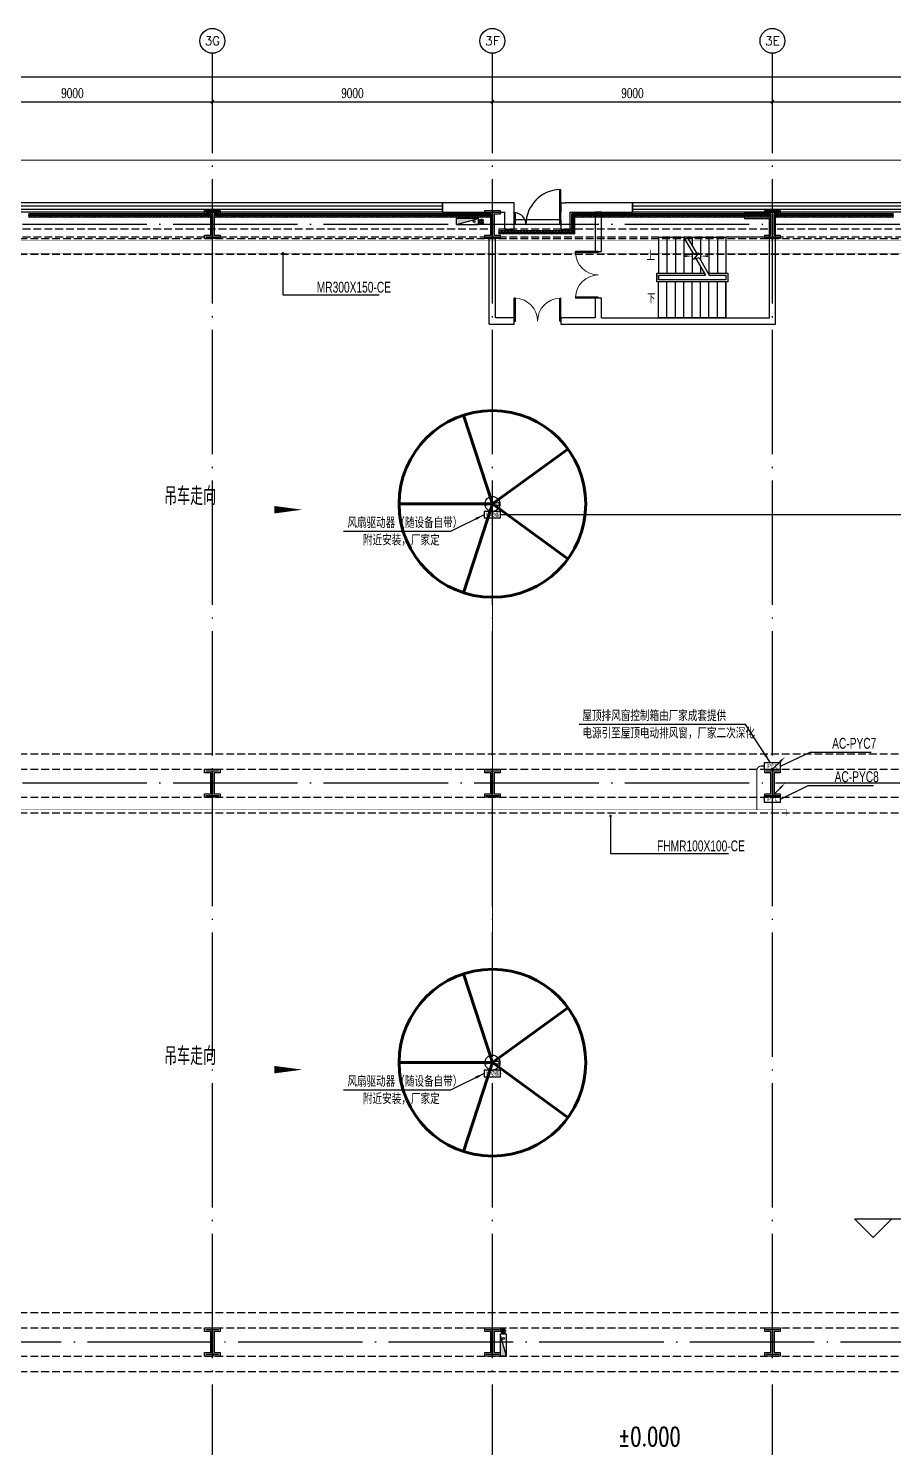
# Model space of a CAD drawing. Extents: x -1396510 to 1250330, y -1892470 to 1623980.
# Drawn here: x -188769 to -160960, y -1327367 to -1281770 of the extents above; entities that cross this region are included whole.
import ezdxf
from ezdxf.enums import TextEntityAlignment as Align

# ---------------------------------------------------------------- set-up
doc = ezdxf.new("R2010")
doc.units = 0
doc.header["$LTSCALE"] = 1000
doc.header["$MEASUREMENT"] = 0
doc.linetypes.add('DASH', pattern=[0.35, 0.25, -0.1])
doc.linetypes.add('DOTE', pattern=[2.42, 2, -0.2, 0.02, -0.2])
doc.layers.get('Defpoints').update_dxf_attribs({"color": 210})
for name, color, linetype in [('10平面$0$WINDOW', 4, 'Continuous'), ('A-AXIS-D', 1, 'Continuous'), ('A-AXIS-DOTE', 14, 'DOTE'), ('A-HATCH-2', 251, 'Continuous'), ('A-HRAIL', 173, 'Continuous'), ('A-LIN-V', 9, 'Continuous'), ('A-SFCE', 30, 'Continuous'), ('A-WINDOW', 140, 'Continuous'), ('AS-COLN', 6, 'Continuous'), ('AS-WALL', 40, 'Continuous'), ('CABLETRAY', 4, 'Continuous'), ('CABLETRAY_DIM', 3, 'Continuous'), ('CABLETRAY_FIRE', 1, 'DASH'), ('DIM-箱柜', 3, 'Continuous'), ('DIM_SYMB', 3, 'Continuous'), ('EQUIP-动力', 3, 'Continuous'), ('EQUIP-箱柜', 3, 'Continuous'), ('LWIRE', 4, 'Continuous'), ('SB_ZF消火栓', 10, 'Continuous'), ('SB_ZF消火栓M', 10, 'Continuous'), ('TEL_LEAD', 3, 'Continuous'), ('WIRE-照明', 1, 'Continuous'), ('建-标高', 3, 'Continuous'), ('建-窗', 4, 'Continuous'), ('建-箭头', 3, 'Continuous')]:
    doc.layers.add(name, color=color, linetype=linetype)
doc.layers.add('A-云线2', color=3, linetype='Continuous', plot=False)
doc.layers.add('LG-ZF消防', color=1, linetype='Continuous', lineweight=60)
doc.styles.add('_TCH_AXIS', font='COMPLEX', dxfattribs={"bigfont": 'GBCBIG'})
doc.styles.add('_TCH_DIM', font='SIMPLEX', dxfattribs={"bigfont": 'GBCBIG'})
doc.styles.add('_TCH_DIM_T3', font='SIMPLEX', dxfattribs={"width": 0.705882, "bigfont": 'GBCBIG'})
doc.styles.add('_TEL_ATTDEF', font='GBENOR', dxfattribs={"width": 0.8, "height": 3, "bigfont": 'GBCBIG'})
doc.styles.add('_TEL_DIM', font='SIMPLEX', dxfattribs={"width": 0.8, "height": 3.5, "bigfont": 'HZTXT'})
doc.styles.add('A-STANDARD', font='SIMPLEX', dxfattribs={"bigfont": 'GBCBIG'})
doc.styles.add('HZTXT5', font='aa.shx', dxfattribs={"width": 0.7, "bigfont": 'hztxt.shx'})
doc.styles.get("Standard").update_dxf_attribs({"font": 'gbenor.shx', "bigfont": 'gbcbig.shx'})
doc.dimstyles.new('_TCH_ARCH&&100', dxfattribs={"dimtxt": 297.5, "dimasz": 100, "dimexe": 100, "dimexo": 100, "dimgap": 126.25, "dimtad": 1, "dimdec": 0, "dimzin": 0, "dimdsep": 46, "dimtxsty": '_TCH_DIM_T3', "dimblk": 'ARCHTICK', "dimcen": 0.09, "dimclrt": 7, "dimazin": 2, "dimtfac": 1, "dimtdec": 0, "dimtix": 1, "dimtmove": 2, "dimatfit": 3, "dimfxl": 0, "dimtolj": 1, "dimtzin": 0, "dimarcsym": 0})

# ---------------------------------------------------------------- blocks, each defined once
blk = doc.blocks.new('4324324')
at = {"layer": 'A-HATCH-2', "color": 8, "linetype": 'DASH'}
for p, q in [((-294754, 620270), (-135554, 620270)), ((-294754, 619770), (-135554, 619770)), ((-294754, 603720), (-128854, 603720)), ((-294754, 603220), (-128854, 603220)), ((-294754, 602320), (-128854, 602320)), ((-294754, 601820), (-128854, 601820)), ((-294754, 585770), (-128854, 585770)), ((-294754, 585270), (-128854, 585270)), ((-307354, 584370), (-128854, 584370)), ((-307354, 583870), (-128854, 583870))]:
    blk.add_line(p, q, dxfattribs=at)
blk = doc.blocks.new('w4324324')
at = {"layer": 'A-HATCH-2', "color": 0, "lineweight": 60}
for q in [(-1694760, 686605), (-1697614, 684532), (-1691907, 684532), (-1696524, 681178), (-1692997, 681178)]:
    blk.add_line((-1694760, 683605), q, dxfattribs=at)
blk.add_circle((-1694760, 683605), 3000, dxfattribs=at)
blk = doc.blocks.new('342343')
at = {"layer": 'A-LIN-V', "color": 8}
for p in [(1066610, -26444), (1084560, -26444)]:
    blk.add_blockref('w4324324', p, dxfattribs=at)
blk = doc.blocks.new('w42343243')
at = {"layer": 'A-HATCH-2', "color": 8}
blk.add_lwpolyline([(-165104, 621070), (-164604, 621070), (-164604, 620958), (-164800, 620958), (-164800, 620282), (-164604, 620282), (-164604, 620170), (-165104, 620170), (-165104, 620282), (-164908, 620282), (-164908, 620958), (-165104, 620958)], close=True, dxfattribs=at)
at = {"layer": 'AS-COLN', "color": 3}
blk.add_lwpolyline([(-165054, 621020), (-164654, 621020), (-164654, 621008), (-164850, 621008), (-164850, 620232), (-164654, 620232), (-164654, 620220), (-165054, 620220), (-165054, 620232), (-164858, 620232), (-164858, 621008), (-165054, 621008)], close=True, dxfattribs=at)
blk = doc.blocks.new('42343')
at = {"layer": 'A-WINDOW'}
for p in [(-18000, 100), (-9000, 100), (0, 100), (-18000, -17850), (-9000, -17850), (0, -17850), (-18000, -35800), (-9000, -35800), (0, -35800)]:
    blk.add_blockref('w42343243', p, dxfattribs=at)
blk = doc.blocks.new('A$C5D961328')
at = {"layer": 'SB_ZF消火栓'}
blk.add_hatch(color=256, dxfattribs=at).paths.add_polyline_path([(0, 40), (700, 40), (700, 240)])
for p, q in [((700, 240), (0, 240)), ((0, 240), (0, 40)), ((700, 240), (0, 40)), ((0, 40), (700, 40)), ((700, 240), (700, 40))]:
    blk.add_line(p, q, dxfattribs=at)
at = {"layer": 'SB_ZF消火栓', "color": 1}
blk.add_circle((140, 140), 32.5, dxfattribs=at)
blk = doc.blocks.new('we42342343234')
at = {"layer": 'LG-ZF消防'}
for centre in [(-174204, 620820), (-173504, 585170)]:
    blk.add_circle(centre, 50, dxfattribs=at)
at = {"layer": 'SB_ZF消火栓M'}
for p, rotation in [((-174304, 620960), 180), ((-173644, 585070), 270)]:
    blk.add_blockref('A$C5D961328', p, dxfattribs=dict(at, rotation=rotation))
blk = doc.blocks.new('_ArchTick')
at = {"color": 0, "linetype": 'ByBlock', "const_width": 0.4}
blk.add_lwpolyline([(-0.5, -0.5), (0.5, 0.5)], dxfattribs=at)
blk = doc.blocks.new('*D5847')
at = {"layer": 'A-AXIS-D', "color": 0, "lineweight": -2, "transparency": 16777216}
for p, q in [((121000, 3190), (121000, 4048)), ((121000, 3948), (130000, 3948)), ((130000, 3190), (130000, 4048))]:
    blk.add_line(p, q, dxfattribs=at)
at = {"layer": 'Defpoints', "color": 0, "transparency": 16777216}
for p in [(130000, 3948), (121000, 3090), (130000, 3090)]:
    blk.add_point(p, dxfattribs=at)
at = {"layer": 'A-AXIS-D', "color": 0, "lineweight": -2, "transparency": 16777216, "xscale": 100, "yscale": 100, "zscale": 100, "rotation": 180}
blk.add_blockref('_ArchTick', (121000, 3948), dxfattribs=at)
at = {"layer": 'A-AXIS-D', "color": 0, "lineweight": -2, "transparency": 16777216, "xscale": 100, "yscale": 100, "zscale": 100}
blk.add_blockref('_ArchTick', (130000, 3948), dxfattribs=at)
at = {"layer": 'A-AXIS-D', "color": 7, "transparency": 16777216, "insert": (125500, 4223), "char_height": 297.5, "attachment_point": 5, "style": '_TCH_DIM_T3'}
blk.add_mtext('\\A1;9000', dxfattribs=at)
blk = doc.blocks.new('*D5848')
at = {"layer": 'A-AXIS-D', "color": 0, "lineweight": -2, "transparency": 16777216}
for p, q in [((130000, 3190), (130000, 4048)), ((130000, 3948), (139000, 3948)), ((139000, 3190), (139000, 4048))]:
    blk.add_line(p, q, dxfattribs=at)
at = {"layer": 'Defpoints', "color": 0, "transparency": 16777216}
for p in [(139000, 3948), (130000, 3090), (139000, 3090)]:
    blk.add_point(p, dxfattribs=at)
at = {"layer": 'A-AXIS-D', "color": 0, "lineweight": -2, "transparency": 16777216, "xscale": 100, "yscale": 100, "zscale": 100, "rotation": 180}
blk.add_blockref('_ArchTick', (130000, 3948), dxfattribs=at)
at = {"layer": 'A-AXIS-D', "color": 0, "lineweight": -2, "transparency": 16777216, "xscale": 100, "yscale": 100, "zscale": 100}
blk.add_blockref('_ArchTick', (139000, 3948), dxfattribs=at)
at = {"layer": 'A-AXIS-D', "color": 7, "transparency": 16777216, "insert": (134500, 4223), "char_height": 297.5, "attachment_point": 5, "style": '_TCH_DIM_T3'}
blk.add_mtext('\\A1;9000', dxfattribs=at)
blk = doc.blocks.new('*D5849')
at = {"layer": 'A-AXIS-D', "color": 0, "lineweight": -2, "transparency": 16777216}
for p, q in [((139000, 3190), (139000, 4048)), ((139000, 3948), (148000, 3948)), ((148000, 3190), (148000, 4048))]:
    blk.add_line(p, q, dxfattribs=at)
at = {"layer": 'Defpoints', "color": 0, "transparency": 16777216}
for p in [(148000, 3948), (139000, 3090), (148000, 3090)]:
    blk.add_point(p, dxfattribs=at)
at = {"layer": 'A-AXIS-D', "color": 0, "lineweight": -2, "transparency": 16777216, "xscale": 100, "yscale": 100, "zscale": 100, "rotation": 180}
blk.add_blockref('_ArchTick', (139000, 3948), dxfattribs=at)
at = {"layer": 'A-AXIS-D', "color": 0, "lineweight": -2, "transparency": 16777216, "xscale": 100, "yscale": 100, "zscale": 100}
blk.add_blockref('_ArchTick', (148000, 3948), dxfattribs=at)
at = {"layer": 'A-AXIS-D', "color": 7, "transparency": 16777216, "insert": (143500, 4223), "char_height": 297.5, "attachment_point": 5, "style": '_TCH_DIM_T3'}
blk.add_mtext('\\A1;9000', dxfattribs=at)
blk = doc.blocks.new('*D5850')
at = {"layer": 'A-AXIS-D', "color": 0, "lineweight": -2, "transparency": 16777216}
for p, q in [((148000, 3190), (148000, 4048)), ((148000, 3948), (157000, 3948)), ((157000, 3190), (157000, 4048))]:
    blk.add_line(p, q, dxfattribs=at)
at = {"layer": 'Defpoints', "color": 0, "transparency": 16777216}
for p in [(157000, 3948), (148000, 3090), (157000, 3090)]:
    blk.add_point(p, dxfattribs=at)
at = {"layer": 'A-AXIS-D', "color": 0, "lineweight": -2, "transparency": 16777216, "xscale": 100, "yscale": 100, "zscale": 100, "rotation": 180}
blk.add_blockref('_ArchTick', (148000, 3948), dxfattribs=at)
at = {"layer": 'A-AXIS-D', "color": 0, "lineweight": -2, "transparency": 16777216, "xscale": 100, "yscale": 100, "zscale": 100}
blk.add_blockref('_ArchTick', (157000, 3948), dxfattribs=at)
at = {"layer": 'A-AXIS-D', "color": 7, "transparency": 16777216, "insert": (152500, 4223), "char_height": 297.5, "attachment_point": 5, "style": '_TCH_DIM_T3'}
blk.add_mtext('\\A1;9000', dxfattribs=at)
blk = doc.blocks.new('*D5855')
at = {"layer": 'A-AXIS-D', "color": 0, "lineweight": -2, "transparency": 16777216}
for p, q in [((-900, 3290), (-900, 4848)), ((-900, 4748), (184800, 4748)), ((184800, 3290), (184800, 4848))]:
    blk.add_line(p, q, dxfattribs=at)
at = {"layer": 'Defpoints', "color": 0, "transparency": 16777216}
for p in [(184800, 4748), (-900, 3190), (184800, 3190)]:
    blk.add_point(p, dxfattribs=at)
at = {"layer": 'A-AXIS-D', "color": 0, "lineweight": -2, "transparency": 16777216, "xscale": 100, "yscale": 100, "zscale": 100, "rotation": 180}
blk.add_blockref('_ArchTick', (-900, 4748), dxfattribs=at)
at = {"layer": 'A-AXIS-D', "color": 0, "lineweight": -2, "transparency": 16777216, "xscale": 100, "yscale": 100, "zscale": 100}
blk.add_blockref('_ArchTick', (184800, 4748), dxfattribs=at)
at = {"layer": 'A-AXIS-D', "color": 7, "transparency": 16777216, "insert": (91950, 5023), "char_height": 297.5, "attachment_point": 5, "style": '_TCH_DIM_T3'}
blk.add_mtext('\\A1;185700', dxfattribs=at)
blk = doc.blocks.new('$DorLib2D$00000002')
for p, q in [((-0.5, 0), (-0.5, 0.4875)), ((-0.475, 0.4875), (-0.5, 0.4875)), ((-0.475, 0), (-0.475, 0.4875)), ((0.475, 0), (0.475, 0.4875)), ((0.475, 0.4875), (0.5, 0.4875)), ((0.5, 0), (0.5, 0.4875)), ((-0.5, 0), (-0.475, 0)), ((0.5, 0), (0.475, 0))]:
    blk.add_line(p, q)
at = {"lineweight": 13}
for centre, start, end in [((-0.4875, 0), 0, 88.53072), ((0.4875, 0), 91.46928, 180)]:
    blk.add_arc(centre, 0.4875, start, end, dxfattribs=at)
blk = doc.blocks.new('99平面图例外参$0$$LinePat$圆环')
for points in [[(0, 150), (300, 150)], [(0, 0), (300, 0)], [(0, -150), (300, -150)]]:
    blk.add_lwpolyline(points)
at = {"color": 0}
blk.add_circle((150, 0), 150, dxfattribs=at)
blk = doc.blocks.new('WINDOW2DLIB$DYNSTYLE$00000005')
at = {"color": 0}
for points in [[(-0.5, 0.5), (-0.5, -0.5)], [(-0.5, 0.5), (0.5, 0.5)], [(0.5, -0.5), (0.5, 0.5)], [(0.5, 0.1667), (-0.5, 0.1667)], [(0.5, -0.1667), (-0.5, -0.1667)], [(-0.5, -0.5), (0.5, -0.5)]]:
    blk.add_lwpolyline(points, dxfattribs=at)
blk = doc.blocks.new('DOOR2DLIB$SYSLIB$00000123')
at = {"color": 0}
for p, q in [((0.475, -0.001), (0.475, 0.752)), ((0.475, 0.752), (0.5, 0.752)), ((0.5, -0.001), (0.5, 0.752)), ((-0.5, 0), (-0.5, 0.252)), ((-0.475, 0.252), (-0.5, 0.252)), ((-0.475, 0), (-0.475, 0.252)), ((-0.475, 0), (-0.5, 0)), ((0.475, -0.001), (0.5, -0.001))]:
    blk.add_line(p, q, dxfattribs=at)
for centre, radius, start, end in [((0.505, -0.002), 0.755, 92.2493, 179.7238), ((-0.501, 0.003), 0.251, 359.7899, 84.0974)]:
    blk.add_arc(centre, radius, start, end, dxfattribs=at)
blk = doc.blocks.new('$equip$00002854')
for p, q in [((-0.62, 0.13), (-0.1, 0.02)), ((-0.62, -0.13), (-0.62, 0.13)), ((0.62, 0.13), (0.1, 0.02)), ((0.62, -0.13), (0.62, 0.13)), ((-0.1, -0.02), (-0.62, -0.13)), ((0.1, -0.02), (0.62, -0.13))]:
    blk.add_line(p, q)
at = {"const_width": 0.0571}
blk.add_lwpolyline([(-0.69, 0, 1), (0.69, 0, 1), (-0.69, 0, 1.215985)], format="xyb", dxfattribs=at)
for radius in [0.688, 0.104]:
    blk.add_circle((0, 0), radius)
for p in [(-0.69, 0), (0, 0.69), (0.69, 0), (0, -0.69)]:
    blk.add_point(p)
at = {"color": 7, "style": '_TEL_DIM', "flags": 1}
for tag in ['A', 'REMARK']:
    blk.add_attdef(tag, text='', height=0.00002, dxfattribs=at).set_placement((0, 0), align=Align.MIDDLE_CENTER)
blk = doc.blocks.new('$equip$00002926')
for p, q in [((0.75, 0.6), (-0.75, 0.6)), ((-0.75, 0.6), (-0.75, 0)), ((-0.75, 0), (0.75, 0)), ((0.75, 0), (0.75, 0.6))]:
    blk.add_line(p, q)
at = {"const_width": 0.0571}
blk.add_lwpolyline([(-0.75, 0.6), (-0.75, 0), (0.75, 0), (0.75, 0.6), (-0.75, 0.6), (-0.75, 0)], dxfattribs=at)
for p in [(-0.75, 0.3), (0, 0.6), (0, 0), (0.75, 0.3)]:
    blk.add_point(p)
at = {"color": 7, "style": '_TEL_DIM'}
blk.add_attdef('$TEXT$', text='', height=0.4, dxfattribs=at).set_placement((0, 0.3), align=Align.MIDDLE_CENTER)
at = {"color": 7, "style": '_TEL_DIM', "flags": 1}
for tag in ['A', 'REMARK']:
    blk.add_attdef(tag, text='', height=0.00002, dxfattribs=at).set_placement((0, 0), align=Align.MIDDLE_CENTER)
blk = doc.blocks.new('$equip$00002708')
for p, q in [((-0.75, 0.6), (-0.75, 0)), ((0.75, 0.6), (-0.75, 0.6)), ((-0.75, 0), (0.75, 0)), ((0.75, 0), (0.75, 0.6))]:
    blk.add_line(p, q)
at = {"const_width": 0.0571}
blk.add_lwpolyline([(-0.75, 0.6), (-0.75, 0), (0.75, 0), (0.75, 0.6), (-0.75, 0.6), (-0.75, 0)], dxfattribs=at)
for p in [(-0.75, 0.3), (0, 0.6), (0, 0), (0.75, 0.3)]:
    blk.add_point(p)
at = {"color": 7, "style": '_TEL_DIM', "flags": 1}
for tag in ['REMARK', 'A']:
    blk.add_attdef(tag, text='', height=0.4, dxfattribs=at).set_placement((0, 0), align=Align.MIDDLE_CENTER)
at = {"color": 7, "style": '_TEL_DIM'}
blk.add_attdef('$TEXT$', text='', height=0.4, dxfattribs=at).set_placement((0, 0.3), align=Align.MIDDLE_CENTER)
blk = doc.blocks.new('$TelecSys$00000079')
for p, q in [((0.7, 0.7), (0, 0)), ((0.1, 0.1), (0.1, 0.1)), ((-0.1, -0.1), (-0.1, -0.1))]:
    blk.add_line(p, q)
at = {"const_width": 0.142}
blk.add_lwpolyline([(-0.07, 0, 1), (0.07, 0, 1)], format="xyb", close=True, dxfattribs=at)
blk.add_solid([(0.63, 0.77), (0.77, 0.63), (1.15, 1.15)])
at = {"width": 0.8, "flags": 9}
blk.add_attdef('A', (0, 0), '', height=0.00002, dxfattribs=at)
blk = doc.blocks.new('世赫3#厂房一层0821')
at = {"layer": '10平面$0$WINDOW'}
blk.add_line((141200, 149.9), (139700, 149.9), dxfattribs=at)
at = {"layer": 'A-AXIS-D'}
for centre in [(130000, 5904), (139000, 5904), (148000, 5904)]:
    blk.add_circle(centre, 400, dxfattribs=at)
at = {"layer": 'A-AXIS-DOTE', "color": 8, "ltscale": 2}
for p, q in [((130000, -79980), (130000, 5514)), ((139000, -79980), (139000, 5514)), ((148000, -79980), (148000, 5514)), ((190814.2, 0), (-5155.8, 0)), ((190814.2, -17950), (-5155.8, -17950)), ((192904.2, -35900), (-5155.8, -35900))]:
    blk.add_line(p, q, dxfattribs=at)
at = {"layer": 'A-SFCE', "linetype": 'DASH'}
for p, q in [((138850, -150), (121150, -150)), ((138850, -400), (121150, -400)), ((165850, -150), (148150, -150)), ((165850, -400), (148150, -400))]:
    blk.add_line(p, q, dxfattribs=at)
at = {"layer": 'A-SFCE', "color": 2, "linetype": 'DASH'}
for p, q in [((147850, -150), (139150, -150)), ((147850, -400), (139150, -400))]:
    blk.add_line(p, q, dxfattribs=at)
at = {"layer": 'AS-WALL'}
for p, q in [((139700, 699.9), (137400, 699.9)), ((137400, 699.9), (137400, 399.9)), ((139700, 149.9), (139700, 699.9)), ((141200, 699.9), (141350, 699.9)), ((141200, 699.9), (141200, 399.9)), ((143500, 699.9), (141350, 699.9)), ((143500, 399.9), (143500, 699.9)), ((137400, 399.9), (139400, 399.9)), ((139400, -150.1), (139400, 399.9)), ((139700, -150.1), (139700, 149.9)), ((141200, 399.9), (141200, 399.9)), ((141200, 149.9), (141200, 399.9)), ((141200, 149.9), (141200, -150.1)), ((141500, -150.1), (141500, 399.9)), ((141500, 399.9), (143500, 399.9)), ((139400, -150.1), (139700, -150.1)), ((141200, -150.1), (141500, -150.1))]:
    blk.add_line(p, q, dxfattribs=at)
at = {"layer": 'Defpoints', "color": 8}
for p, q in [((142300, 399.9), (142300, -868.8)), ((142500, 399.9), (142300, 399.9)), ((142500, -868.8), (142500, 399.9)), ((147100, 399.9), (147900, 399.9)), ((147100, 399.9), (147100, 199.9)), ((147100, 199.9), (147900, 199.9)), ((147900, 399.9), (147900, 399.9)), ((147900, 399.9), (148100, 399.9)), ((147900, -3000.1), (147900, 199.9)), ((148100, 299.9), (148100, 399.9)), ((148100, -3200.1), (148100, 299.9)), ((138900, -3200.1), (138900, -400)), ((138900, -400), (139100, -400)), ((139100, -3000.1), (139100, -400)), ((144340, -400.1), (145143.6, -400.1)), ((144340, -400.1), (144340, -1565.1)), ((144610, -400.1), (144610, -1565.1)), ((144880, -400.1), (144880, -1565.1)), ((145143.6, -400.1), (145460.1, -948.1)), ((145150, -411.1), (145150, -1565.1)), ((145259.1, -400.1), (146500, -400.1)), ((145259.1, -400.1), (145560.1, -921.4)), ((145420, -400.1), (145420, -678.7)), ((145690, -400.1), (145690, -1146.4)), ((145960, -400.1), (145960, -1565.1)), ((146230, -400.1), (146230, -1565.1)), ((146500, -400.1), (146500, -1565.1)), ((147900, -400.1), (146500, -400.1)), ((146500, -400.1), (146500, -1565.1)), ((147900, -3000.1), (147900, -400.1)), ((142300, -868.8), (142500, -868.8)), ((145420, -878.7), (145420, -1565.1)), ((145632.4, -902), (145459.5, -1108)), ((145460.1, -948.1), (145632.4, -902)), ((145459.5, -1108), (145639.9, -1059.7)), ((145539.9, -1086.5), (145850.9, -1625.1)), ((145639.9, -1059.7), (145966.4, -1625.1)), ((145690, -1346.4), (145690, -1565.1)), ((144280, -1835.1), (144280, -1565.1)), ((144280, -1565.1), (145816.3, -1565.1)), ((144340, -1625.1), (145850.9, -1625.1)), ((144340, -1775.1), (144340, -1625.1)), ((144340, -1625.1), (145850.9, -1625.1)), ((144340, -1625.1), (144340, -1775.1)), ((146500, -1775.1), (144340, -1775.1)), ((146500, -1775.1), (144340, -1775.1)), ((145931.7, -1565.1), (146560, -1565.1)), ((145966.4, -1625.1), (146500, -1625.1)), ((145966.4, -1625.1), (146500, -1625.1)), ((146500, -1625.1), (146500, -1775.1)), ((146500, -1625.1), (146500, -1775.1)), ((146560, -1565.1), (146560, -1835.1)), ((146560, -1835.1), (144280, -1835.1)), ((144340, -3000.1), (144340, -1835.1)), ((144610, -3000.1), (144610, -1835.1)), ((144880, -3000.1), (144880, -1835.1)), ((145150, -3000.1), (145150, -1835.1)), ((145420, -3000.1), (145420, -1835.1)), ((145690, -3000.1), (145690, -1835.1)), ((145960, -3000.1), (145960, -1835.1)), ((146230, -3000.1), (146230, -1835.1)), ((146500, -3000.1), (146500, -1835.1)), ((146500, -1835.1), (146500, -3000.1)), ((142500, -2368.8), (142300, -2368.8)), ((142300, -2368.8), (142300, -3000.1)), ((142500, -3000.1), (142500, -2368.8)), ((139700, -3000.1), (139100, -3000.1)), ((139700, -3200.1), (139700, -3000.1)), ((142300, -3000.1), (141200, -3000.1)), ((141200, -3000.1), (141200, -3200.1)), ((142500, -3000.1), (147900, -3000.1)), ((146500, -3000.1), (144340, -3000.1)), ((146500, -3000.1), (147900, -3000.1)), ((138900, -3200.1), (139700, -3200.1)), ((141200, -3200.1), (142400, -3200.1)), ((142400, -3200.1), (148100, -3200.1))]:
    blk.add_line(p, q, dxfattribs=at)
at = {"layer": 'DIM_SYMB', "color": 8}
for points in [[(144205, -1012.6, 0, 0, 0), (145420, -1012.6, 0, 64, 0), (145180, -1012.6, 0, 0, 0)], [(144205, -2387.6, 0, 0, 0), (147200, -2387.6, 0, 0, 0), (147200, -1012.6, 0, 0, 0), (145690, -1012.6, 0, 64, 0), (145930, -1012.6, 0, 0, 0)]]:
    blk.add_lwpolyline(points, format="xyseb", dxfattribs=at)
at = {"layer": '建-标高', "color": 8}
for p, q in [((151232.7, -32543), (150632.7, -31943)), ((150632.7, -31943), (154152.7, -31943)), ((151232.7, -32543), (151832.7, -31943))]:
    blk.add_line(p, q, dxfattribs=at)
at = {"layer": '建-箭头', "color": 8}
for points in [[(125987.8, -9160, 0, 0, 0), (132887.8, -9160, 0, 240, 0), (131987.8, -9160, 0, 0, 0)], [(125987.8, -27150, 0, 0, 0), (132887.8, -27150, 0, 240, 0), (131987.8, -27150, 0, 0, 0)]]:
    blk.add_lwpolyline(points, format="xyseb", dxfattribs=at)
at = {"layer": '10平面$0$WINDOW', "xscale": -1500, "yscale": -1500, "zscale": 300, "rotation": 179.9999999999555}
blk.add_blockref('DOOR2DLIB$SYSLIB$00000123', (140450, -0.1), dxfattribs=at)
at = {"layer": 'A-HRAIL', "yscale": 0.3333333333111111, "zscale": 0.3333333333111111}
for p, xscale, rotation in [((124186.4, 293.9), -0.336818181795725, 359.9999999997967), ((124287.5, 293.9), -0.336818181795725, 359.9999999997967), ((124388.5, 293.9), -0.336818181795725, 359.9999999997967), ((124489.5, 293.9), -0.336818181795725, 359.9999999997967), ((124590.6, 293.9), -0.336818181795725, 359.9999999997967), ((124691.6, 293.9), -0.336818181795725, 359.9999999997967), ((124792.7, 293.9), -0.336818181795725, 359.9999999997967), ((124893.7, 293.9), -0.336818181795725, 359.9999999997967), ((124994.8, 293.9), -0.336818181795725, 359.9999999997967), ((125095.8, 293.9), -0.336818181795725, 359.9999999997967), ((125196.9, 293.9), -0.336818181795725, 359.9999999997967), ((125297.9, 293.9), -0.336818181795725, 359.9999999997967), ((125399, 293.9), -0.336818181795725, 359.9999999997967), ((125500, 293.9), -0.336818181795725, 359.9999999997967), ((125601, 293.9), -0.336818181795725, 359.9999999997967), ((125702.1, 293.9), -0.336818181795725, 359.9999999997967), ((125803.1, 293.9), -0.336818181795725, 359.9999999997967), ((125904.2, 293.9), -0.336818181795725, 359.9999999997967), ((126005.2, 293.9), -0.336818181795725, 359.9999999997967), ((126106.3, 293.9), -0.336818181795725, 359.9999999997967), ((126207.3, 293.9), -0.336818181795725, 359.9999999997967), ((126308.4, 293.9), -0.336818181795725, 359.9999999997967), ((126409.4, 293.9), -0.336818181795725, 359.9999999997967), ((126510.5, 293.9), -0.336818181795725, 359.9999999997967), ((126611.5, 293.9), -0.336818181795725, 359.9999999997967), ((126712.5, 293.9), -0.336818181795725, 359.9999999997967), ((126813.6, 293.9), -0.336818181795725, 359.9999999997967), ((126914.6, 293.9), -0.336818181795725, 359.9999999997967), ((127015.7, 293.9), -0.336818181795725, 359.9999999997967), ((127116.7, 293.9), -0.336818181795725, 359.9999999997967), ((127217.8, 293.9), -0.336818181795725, 359.9999999997967), ((127318.8, 293.9), -0.336818181795725, 359.9999999997967), ((127419.9, 293.9), -0.336818181795725, 359.9999999997967), ((127520.9, 293.9), -0.336818181795725, 359.9999999997967), ((127622, 293.9), -0.336818181795725, 359.9999999997967), ((127723, 293.9), -0.336818181795725, 359.9999999997967), ((127824, 293.9), -0.336818181795725, 359.9999999997967), ((127925.1, 293.9), -0.336818181795725, 359.9999999997967), ((128026.1, 293.9), -0.336818181795725, 359.9999999997967), ((128127.2, 293.9), -0.336818181795725, 359.9999999997967), ((128228.2, 293.9), -0.336818181795725, 359.9999999997967), ((128329.3, 293.9), -0.336818181795725, 359.9999999997967), ((128430.3, 293.9), -0.336818181795725, 359.9999999997967), ((128531.4, 293.9), -0.336818181795725, 359.9999999997967), ((128632.4, 293.9), -0.336818181795725, 359.9999999997967), ((128733.5, 293.9), -0.336818181795725, 359.9999999997967), ((128834.5, 293.9), -0.336818181795725, 359.9999999997967), ((128935.5, 293.9), -0.336818181795725, 359.9999999997967), ((129036.6, 293.9), -0.336818181795725, 359.9999999997967), ((129137.6, 293.9), -0.336818181795725, 359.9999999997967), ((129238.7, 293.9), -0.336818181795725, 359.9999999997967), ((129339.7, 293.9), -0.336818181795725, 359.9999999997967), ((129440.8, 293.9), -0.336818181795725, 359.9999999997967), ((129541.8, 293.9), -0.336818181795725, 359.9999999997967), ((129642.9, 293.9), -0.336818181795725, 359.9999999997967), ((129743.9, 293.9), -0.336818181795725, 359.9999999997967), ((129845, 293.9), -0.336818181795725, 359.9999999997967), ((129946, 293.9), -0.336818181795725, 359.9999999997967), ((130155, 293.9), -0.3368181817957273, 359.9999999997967), ((130256.1, 293.9), -0.3368181817957273, 359.9999999997967), ((130357.1, 293.9), -0.3368181817957273, 359.9999999997967), ((130458.2, 293.9), -0.3368181817957273, 359.9999999997967), ((130559.2, 293.9), -0.3368181817957273, 359.9999999997967), ((130660.3, 293.9), -0.3368181817957273, 359.9999999997967), ((130761.3, 293.9), -0.3368181817957273, 359.9999999997967), ((130862.4, 293.9), -0.3368181817957273, 359.9999999997967), ((130963.4, 293.9), -0.3368181817957273, 359.9999999997967), ((131064.5, 293.9), -0.3368181817957273, 359.9999999997967), ((131165.5, 293.9), -0.3368181817957273, 359.9999999997967), ((131266.5, 293.9), -0.3368181817957273, 359.9999999997967), ((131367.6, 293.9), -0.3368181817957273, 359.9999999997967), ((131468.6, 293.9), -0.3368181817957273, 359.9999999997967), ((131569.7, 293.9), -0.3368181817957273, 359.9999999997967), ((131670.7, 293.9), -0.3368181817957273, 359.9999999997967), ((131771.8, 293.9), -0.3368181817957273, 359.9999999997967), ((131872.8, 293.9), -0.3368181817957273, 359.9999999997967), ((131973.9, 293.9), -0.3368181817957273, 359.9999999997967), ((132074.9, 293.9), -0.3368181817957273, 359.9999999997967), ((132176, 293.9), -0.3368181817957273, 359.9999999997967), ((132277, 293.9), -0.3368181817957273, 359.9999999997967), ((132378, 293.9), -0.3368181817957273, 359.9999999997967), ((132479.1, 293.9), -0.3368181817957273, 359.9999999997967), ((132580.1, 293.9), -0.3368181817957273, 359.9999999997967), ((132681.2, 293.9), -0.3368181817957273, 359.9999999997967), ((132782.2, 293.9), -0.3368181817957273, 359.9999999997967), ((132883.3, 293.9), -0.3368181817957273, 359.9999999997967), ((132984.3, 293.9), -0.3368181817957273, 359.9999999997967), ((133085.4, 293.9), -0.3368181817957273, 359.9999999997967), ((133186.4, 293.9), -0.3368181817957273, 359.9999999997967), ((133287.5, 293.9), -0.3368181817957273, 359.9999999997967), ((133388.5, 293.9), -0.3368181817957273, 359.9999999997967), ((133489.5, 293.9), -0.3368181817957273, 359.9999999997967), ((133590.6, 293.9), -0.3368181817957273, 359.9999999997967), ((133691.6, 293.9), -0.3368181817957273, 359.9999999997967), ((133792.7, 293.9), -0.3368181817957273, 359.9999999997967), ((133893.7, 293.9), -0.3368181817957273, 359.9999999997967), ((133994.8, 293.9), -0.3368181817957273, 359.9999999997967), ((134095.8, 293.9), -0.3368181817957273, 359.9999999997967), ((134196.9, 293.9), -0.3368181817957273, 359.9999999997967), ((134297.9, 293.9), -0.3368181817957273, 359.9999999997967), ((134399, 293.9), -0.3368181817957273, 359.9999999997967), ((134500, 293.9), -0.3368181817957273, 359.9999999997967), ((134601, 293.9), -0.3368181817957273, 359.9999999997967), ((134702.1, 293.9), -0.3368181817957273, 359.9999999997967), ((134803.1, 293.9), -0.3368181817957273, 359.9999999997967), ((134904.2, 293.9), -0.3368181817957273, 359.9999999997967), ((135005.2, 293.9), -0.3368181817957273, 359.9999999997967), ((135106.3, 293.9), -0.3368181817957273, 359.9999999997967), ((135207.3, 293.9), -0.3368181817957273, 359.9999999997967), ((135308.4, 293.9), -0.3368181817957273, 359.9999999997967), ((135409.4, 293.9), -0.3368181817957273, 359.9999999997967), ((135510.5, 293.9), -0.3368181817957273, 359.9999999997967), ((135611.5, 293.9), -0.3368181817957273, 359.9999999997967), ((135712.5, 293.9), -0.3368181817957273, 359.9999999997967), ((135813.6, 293.9), -0.3368181817957273, 359.9999999997967), ((135914.6, 293.9), -0.3368181817957273, 359.9999999997967), ((136015.7, 293.9), -0.3368181817957273, 359.9999999997967), ((136116.7, 293.9), -0.3368181817957273, 359.9999999997967), ((136217.8, 293.9), -0.3368181817957273, 359.9999999997967), ((136318.8, 293.9), -0.3368181817957273, 359.9999999997967), ((136419.9, 293.9), -0.3368181817957273, 359.9999999997967), ((136520.9, 293.9), -0.3368181817957273, 359.9999999997967), ((136622, 293.9), -0.3368181817957273, 359.9999999997967), ((136723, 293.9), -0.3368181817957273, 359.9999999997967), ((136824, 293.9), -0.3368181817957273, 359.9999999997967), ((136925.1, 293.9), -0.3368181817957273, 359.9999999997967), ((137026.1, 293.9), -0.3368181817957273, 359.9999999997967), ((137127.2, 293.9), -0.3368181817957273, 359.9999999997967), ((137228.2, 293.9), -0.3368181817957273, 359.9999999997967), ((137329.3, 293.9), -0.3368181817957273, 359.9999999997967), ((137430.3, 293.9), -0.3368181817957273, 359.9999999997967), ((137531.4, 293.9), -0.3368181817957273, 359.9999999997967), ((137632.4, 293.9), -0.3368181817957273, 359.9999999997967), ((137733.5, 293.9), -0.3368181817957273, 359.9999999997967), ((137834.5, 293.9), -0.3368181817957273, 359.9999999997967), ((137935.5, 293.9), -0.3368181817957273, 359.9999999997967), ((138036.6, 293.9), -0.3368181817957273, 359.9999999997967), ((138137.6, 293.9), -0.3368181817957273, 359.9999999997967), ((138238.7, 293.9), -0.3368181817957273, 359.9999999997967), ((138339.7, 293.9), -0.3368181817957273, 359.9999999997967), ((138440.8, 293.9), -0.3368181817957273, 359.9999999997967), ((138541.8, 293.9), -0.3368181817957273, 359.9999999997967), ((138642.9, 293.9), -0.3368181817957273, 359.9999999997967), ((138743.9, 293.9), -0.3368181817957273, 359.9999999997967), ((138845, 293.9), -0.3368181817957273, 359.9999999997967), ((138946, 293.9), -0.3368181817957273, 359.9999999997967), ((141600, 241.6), -0.3611111226889233, 270), ((141651.5, 293.9), -0.3384127415271159, 359.9999999997966), ((141600, 133.3), -0.3611111226889233, 270), ((141600, 24.9), -0.3611111226889233, 270), ((141600, -83.4), -0.3611111226889233, 270), ((141753, 293.9), -0.3384127415271159, 359.9999999997966), ((141854.6, 293.9), -0.3384127415271159, 359.9999999997966), ((141956.1, 293.9), -0.3384127415271159, 359.9999999997966), ((142057.6, 293.9), -0.3384127415271159, 359.9999999997966), ((142159.1, 293.9), -0.3384127415271159, 359.9999999997966), ((142260.7, 293.9), -0.3384127415271159, 359.9999999997966), ((142362.2, 293.9), -0.3384127415271159, 359.9999999997966), ((142463.7, 293.9), -0.3384127415271159, 359.9999999997966), ((142565.2, 293.9), -0.3384127415271159, 359.9999999997966), ((142666.8, 293.9), -0.3384127415271159, 359.9999999997966), ((142768.3, 293.9), -0.3384127415271159, 359.9999999997966), ((142869.8, 293.9), -0.3384127415271159, 359.9999999997966), ((142971.3, 293.9), -0.3384127415271159, 359.9999999997966), ((143072.9, 293.9), -0.3384127415271159, 359.9999999997966), ((143174.4, 293.9), -0.3384127415271159, 359.9999999997966), ((143275.9, 293.9), -0.3384127415271159, 359.9999999997966), ((143377.4, 293.9), -0.3384127415271159, 359.9999999997966), ((143479, 293.9), -0.3384127415271159, 359.9999999997966), ((143580.5, 293.9), -0.3384127415271159, 359.9999999997966), ((143682, 293.9), -0.3384127415271159, 359.9999999997966), ((143783.5, 293.9), -0.3384127415271159, 359.9999999997966), ((143885, 293.9), -0.3384127415271159, 359.9999999997966), ((143986.6, 293.9), -0.3384127415271159, 359.9999999997966), ((144088.1, 293.9), -0.3384127415271159, 359.9999999997966), ((144189.6, 293.9), -0.3384127415271159, 359.9999999997966), ((144291.1, 293.9), -0.3384127415271159, 359.9999999997966), ((144392.7, 293.9), -0.3384127415271159, 359.9999999997966), ((144494.2, 293.9), -0.3384127415271159, 359.9999999997966), ((144595.7, 293.9), -0.3384127415271159, 359.9999999997966), ((144697.2, 293.9), -0.3384127415271159, 359.9999999997966), ((144798.8, 293.9), -0.3384127415271159, 359.9999999997966), ((144900.3, 293.9), -0.3384127415271159, 359.9999999997966), ((145001.8, 293.9), -0.3384127415271159, 359.9999999997966), ((145103.3, 293.9), -0.3384127415271159, 359.9999999997966), ((145204.9, 293.9), -0.3384127415271159, 359.9999999997966), ((145306.4, 293.9), -0.3384127415271159, 359.9999999997966), ((145407.9, 293.9), -0.3384127415271159, 359.9999999997966), ((145509.4, 293.9), -0.3384127415271159, 359.9999999997966), ((145611, 293.9), -0.3384127415271159, 359.9999999997966), ((145712.5, 293.9), -0.3384127415271159, 359.9999999997966), ((145814, 293.9), -0.3384127415271159, 359.9999999997966), ((145915.5, 293.9), -0.3384127415271159, 359.9999999997966), ((146017, 293.9), -0.3384127415271159, 359.9999999997966), ((146118.6, 293.9), -0.3384127415271159, 359.9999999997966), ((146220.1, 293.9), -0.3384127415271159, 359.9999999997966), ((146321.6, 293.9), -0.3384127415271159, 359.9999999997966), ((146423.1, 293.9), -0.3384127415271159, 359.9999999997966), ((146524.7, 293.9), -0.3384127415271159, 359.9999999997966), ((146626.2, 293.9), -0.3384127415271159, 359.9999999997966), ((146727.7, 293.9), -0.3384127415271159, 359.9999999997966), ((146829.2, 293.9), -0.3384127415271159, 359.9999999997966), ((146930.8, 293.9), -0.3384127415271159, 359.9999999997966), ((147032.3, 293.9), -0.3384127415271159, 359.9999999997966), ((147133.8, 293.9), -0.3384127415271159, 359.9999999997966), ((147235.3, 293.9), -0.3384127415271159, 359.9999999997966), ((147336.9, 293.9), -0.3384127415271159, 359.9999999997966), ((147438.4, 293.9), -0.3384127415271159, 359.9999999997966), ((147539.9, 293.9), -0.3384127415271159, 359.9999999997966), ((147641.4, 293.9), -0.3384127415271159, 359.9999999997966), ((147743, 293.9), -0.3384127415271159, 359.9999999997966), ((147844.5, 293.9), -0.3384127415271159, 359.9999999997966), ((147946, 293.9), -0.3384127415271159, 359.9999999997966), ((148155, 293.9), -0.3368181817957239, 359.9999999997967), ((148256.1, 293.9), -0.3368181817957239, 359.9999999997967), ((148357.1, 293.9), -0.3368181817957239, 359.9999999997967), ((148458.2, 293.9), -0.3368181817957239, 359.9999999997967), ((148559.2, 293.9), -0.3368181817957239, 359.9999999997967), ((148660.3, 293.9), -0.3368181817957239, 359.9999999997967), ((148761.3, 293.9), -0.3368181817957239, 359.9999999997967), ((148862.4, 293.9), -0.3368181817957239, 359.9999999997967), ((148963.4, 293.9), -0.3368181817957239, 359.9999999997967), ((149064.5, 293.9), -0.3368181817957239, 359.9999999997967), ((149165.5, 293.9), -0.3368181817957239, 359.9999999997967), ((149266.5, 293.9), -0.3368181817957239, 359.9999999997967), ((149367.6, 293.9), -0.3368181817957239, 359.9999999997967), ((149468.6, 293.9), -0.3368181817957239, 359.9999999997967), ((149569.7, 293.9), -0.3368181817957239, 359.9999999997967), ((149670.7, 293.9), -0.3368181817957239, 359.9999999997967), ((149771.8, 293.9), -0.3368181817957239, 359.9999999997967), ((149872.8, 293.9), -0.3368181817957239, 359.9999999997967), ((149973.9, 293.9), -0.3368181817957239, 359.9999999997967), ((150074.9, 293.9), -0.3368181817957239, 359.9999999997967), ((150176, 293.9), -0.3368181817957239, 359.9999999997967), ((150277, 293.9), -0.3368181817957239, 359.9999999997967), ((150378, 293.9), -0.3368181817957239, 359.9999999997967), ((150479.1, 293.9), -0.3368181817957239, 359.9999999997967), ((150580.1, 293.9), -0.3368181817957239, 359.9999999997967), ((150681.2, 293.9), -0.3368181817957239, 359.9999999997967), ((150782.2, 293.9), -0.3368181817957239, 359.9999999997967), ((150883.3, 293.9), -0.3368181817957239, 359.9999999997967), ((150984.3, 293.9), -0.3368181817957239, 359.9999999997967), ((151085.4, 293.9), -0.3368181817957239, 359.9999999997967), ((151186.4, 293.9), -0.3368181817957239, 359.9999999997967), ((151287.5, 293.9), -0.3368181817957239, 359.9999999997967), ((151388.5, 293.9), -0.3368181817957239, 359.9999999997967), ((151489.5, 293.9), -0.3368181817957239, 359.9999999997967), ((151590.6, 293.9), -0.3368181817957239, 359.9999999997967), ((151691.6, 293.9), -0.3368181817957239, 359.9999999997967), ((151792.7, 293.9), -0.3368181817957239, 359.9999999997967), ((151893.7, 293.9), -0.3368181817957239, 359.9999999997967), ((141600, -191.7), -0.3611111226889233, 270), ((141600, -300.1), -0.3611111226889233, 270)]:
    blk.add_blockref('99平面图例外参$0$$LinePat$圆环', p, dxfattribs=dict(at, xscale=xscale, rotation=rotation))
at = {"layer": 'A-HRAIL', "xscale": -0.3402776645396762, "yscale": 0.3333333333111111, "zscale": 0.3333333333111111}
for p in [(139302.1, -250.1), (139404.2, -250.1), (139506.3, -250.1), (139608.3, -250.1), (139710.4, -250.1), (139812.5, -250.1), (139914.6, -250.1), (140016.7, -250.1), (140118.8, -250.1), (140220.8, -250.1), (140322.9, -250.1), (140425, -250.1), (140527.1, -250.1), (140629.2, -250.1), (140731.3, -250.1), (140833.3, -250.1), (140935.4, -250.1), (141037.5, -250.1), (141139.6, -250.1), (141241.7, -250.1), (141343.8, -250.1), (141445.8, -250.1), (141547.9, -250.1), (141650, -250.1)]:
    blk.add_blockref('99平面图例外参$0$$LinePat$圆环', p, dxfattribs=at)
at = {"layer": 'A-LIN-V', "color": 8, "rotation": 90}
blk.add_blockref('342343', (796160.7, 601225), dxfattribs=at)
at = {"layer": 'A-WINDOW'}
for name in ['42343', '4324324']:
    blk.add_blockref(name, (312854.2, -620720), dxfattribs=at)
at = {"layer": 'Defpoints', "color": 8, "xscale": -1500, "yscale": 1500, "zscale": 200}
for p, rotation in [((142400, -1618.8), 89.99999994593307), ((140450, -3100.1), 359.9999999346722)]:
    blk.add_blockref('$DorLib2D$00000002', p, dxfattribs=dict(at, rotation=rotation))
at = {"layer": 'SB_ZF消火栓'}
blk.add_blockref('we42342343234', (312854.2, -620720), dxfattribs=at)
at = {"layer": '建-窗', "yscale": -300, "zscale": 300}
for p, xscale, rotation in [((126950, 549.9), -20900, 359.9999999994913), ((150100, 549.9), -13200, 359.9999999996728)]:
    blk.add_blockref('WINDOW2DLIB$DYNSTYLE$00000005', p, dxfattribs=dict(at, xscale=xscale, rotation=rotation))
at = {"layer": 'A-AXIS-D', "color": 7, "style": '_TCH_AXIS'}
for s, height, p, p2 in [('3G', 276.42, (129756.5, 5765.8), (130243.5, 5765.8)), ('3F', 288.12, (138759.9, 5759.9), (139240.1, 5759.9)), ('3E', 288.12, (147759.9, 5759.9), (148240.1, 5759.9))]:
    blk.add_text(s, height=height, dxfattribs=at).set_placement(p, p2, align=Align.FIT)
at = {"layer": 'DIM_SYMB', "color": 7, "style": '_TCH_DIM'}
for s, p in [('上', (143954.2, -1152.6)), ('下', (143969.1, -2527.6))]:
    blk.add_text(s, height=270.1, dxfattribs=at).set_placement(p)
at = {"layer": '建-标高', "color": 7, "style": 'A-STANDARD', "width": 0.705882}
blk.add_text('%%P0.000', height=595, dxfattribs=at).set_placement((143033.6, -39240))
at = {"layer": '建-箭头', "color": 7, "style": 'A-STANDARD'}
for p in [(128450.1, -9013.1), (128450.1, -27003.1)]:
    blk.add_text('吊车走向', height=578.72, dxfattribs=at).set_placement(p)
at = {"layer": 'A-AXIS-D'}
for base, p1, p2, picture, middle in [((184800, 4747.8), (-900, 3189.8), (184800, 3189.8), '*D5855', (91950, 5022.8)), ((130000, 3947.8), (121000, 3089.8), (130000, 3089.8), '*D5847', (125500, 4222.8)), ((139000, 3947.8), (130000, 3089.8), (139000, 3089.8), '*D5848', (134500, 4222.8)), ((148000, 3947.8), (139000, 3089.8), (148000, 3089.8), '*D5849', (143500, 4222.8)), ((157000, 3947.8), (148000, 3089.8), (157000, 3089.8), '*D5850', (152500, 4222.8))]:
    dim = blk.add_linear_dim(base=base, p1=p1, p2=p2, angle=0, dimstyle='_TCH_ARCH&&100', dxfattribs=at)
    dim.commit()
    dim.dimension.update_dxf_attribs({"geometry": picture, "text_midpoint": middle, "dimtype": 161})

msp = doc.modelspace()

# ---------------------------------------------------------------- linework, layer by layer
at = {"layer": 'CABLETRAY', "const_width": 7.5}
for points in [[(-293730, -1288594), (-135970, -1288594)], [(-135970, -1288994), (-293730, -1288994)]]:
    msp.add_lwpolyline(points, dxfattribs=at)
at = {"layer": 'CABLETRAY_DIM'}
for p, q in [((-180590, -1288994), (-180590, -1290330)), ((-180590, -1290330), (-177490, -1290330)), ((-170060, -1307074), (-170060, -1308280)), ((-170060, -1308280), (-166270, -1308280))]:
    msp.add_line(p, q, dxfattribs=at)
at = {"layer": 'CABLETRAY_DIM', "const_width": 40}
for points in [[(-180590, -1288974, 1), (-180590, -1289014, 1)], [(-170060, -1307054, 1), (-170060, -1307094, 1)]]:
    msp.add_lwpolyline(points, format="xyb", close=True, dxfattribs=at)
at = {"layer": 'CABLETRAY_FIRE', "const_width": 7.5}
for points in [[(-293420, -1306874), (-164390, -1306874)], [(-164390, -1307074), (-293420, -1307074)], [(-164390, -1306874), (-164390, -1307074)]]:
    msp.add_lwpolyline(points, dxfattribs=at)
at = {"layer": 'DIM-箱柜'}
for p, q in [((-174116.7, -1297394.6), (-175200, -1297929)), ((-175200, -1297929), (-178640, -1297929)), ((-165718.5, -1304131.5), (-171066.8, -1304131.5)), ((-164920, -1305364), (-165718.5, -1304131.5)), ((-164591.7, -1306529), (-163708.7, -1306091.7)), ((-163708.7, -1306091.7), (-161605.7, -1306091.7)), ((-174116.7, -1315344.6), (-175200, -1315879)), ((-175200, -1315879), (-178640, -1315879))]:
    msp.add_line(p, q, dxfattribs=at)
for points in [[(-174116.7, -1297394.6, 0, 80, 0), (-174385.7, -1297527.3, 0, 0, 0)], [(-164920, -1305364, 0, 80, 0), (-165083.1, -1305112.2, 0, 0, 0)], [(-174116.7, -1315344.6, 0, 80, 0), (-174385.7, -1315477.3, 0, 0, 0)]]:
    msp.add_lwpolyline(points, format="xyseb", dxfattribs=at)
at = {"layer": 'TEL_LEAD'}
for p, q in [((-164591.7, -1305469), (-163639.8, -1305019.4)), ((-163639.8, -1305019.4), (-161685.7, -1305019.4))]:
    msp.add_line(p, q, dxfattribs=at)
at = {"layer": 'WIRE-照明', "linetype": 'Continuous', "const_width": 35}
for points in [[(-304397.1, -1286004.4), (-126241.4, -1286004.4)], [(-173854.2, -1314758.3), (-173854.2, -1297499.6)], [(-173591.7, -1297394.6), (-156116.7, -1297394.6)], [(-165360, -1306874), (-165360, -1305619)], [(-165210, -1305469), (-165116.7, -1305469)], [(-164854.2, -1306874), (-164854.2, -1306634)]]:
    msp.add_lwpolyline(points, dxfattribs=at)
msp.add_lwpolyline([(-165210, -1305469, 0.4142136), (-165360, -1305619)], format="xyb", dxfattribs=at)

# ---------------------------------------------------------------- block references
at = {"layer": 'A-云线2'}
msp.add_blockref('世赫3#厂房一层0821', (-312854.2, -1288074), dxfattribs=at)
at = {"layer": 'EQUIP-动力', "xscale": 350, "yscale": 350, "zscale": 350}
for p in [(-173854.2, -1297049), (-173854.2, -1314999)]:
    msp.add_blockref('$equip$00002854', p, dxfattribs=at)
at = {"layer": 'EQUIP-箱柜'}
ref = msp.add_blockref('$equip$00002926', (-173854.2, -1297499.6), dxfattribs=dict(at, xscale=350, yscale=350, zscale=350))
ref.add_attrib('$TEXT$', '驱动器', dxfattribs={"layer": '0', "color": 7, "height": 140, "style": '_TEL_ATTDEF'}).set_placement((-173854.2, -1297394.6), align=Align.MIDDLE_CENTER)
ref = msp.add_blockref('$equip$00002708', (-164854.2, -1305574), dxfattribs=dict(at, xscale=350, yscale=350, zscale=350))
ref.add_attrib('$TEXT$', 'PFC', dxfattribs={"layer": '0', "color": 7, "height": 140, "style": '_TEL_ATTDEF'}).set_placement((-164854.2, -1305469), align=Align.MIDDLE_CENTER)
ref = msp.add_blockref('$equip$00002708', (-164854.2, -1306634), dxfattribs=dict(at, xscale=350, yscale=350, zscale=350))
ref.add_attrib('$TEXT$', 'PFC', dxfattribs={"layer": '0', "color": 7, "height": 140, "style": '_TEL_ATTDEF'}).set_placement((-164854.2, -1306529), align=Align.MIDDLE_CENTER)
ref = msp.add_blockref('$equip$00002926', (-173854.2, -1315449.6), dxfattribs=dict(at, xscale=350, yscale=350, zscale=350))
ref.add_attrib('$TEXT$', '驱动器', dxfattribs={"layer": '0', "color": 7, "height": 140, "style": '_TEL_ATTDEF'}).set_placement((-173854.2, -1315344.6), align=Align.MIDDLE_CENTER)
at = {"layer": 'LWIRE', "xscale": 350, "yscale": 350, "zscale": 350}
for p in [(-164854.2, -1305574), (-164854.2, -1306424)]:
    msp.add_blockref('$TelecSys$00000079', p, dxfattribs=at)

# ---------------------------------------------------------------- texts
at = {"layer": 'CABLETRAY_DIM', "color": 7, "style": 'HZTXT5', "width": 0.7}
for s, p in [('MR300X150-CE', (-179499.7, -1290260)), ('FHMR100X100-CE', (-168564.2, -1308210))]:
    msp.add_text(s, height=350, dxfattribs=at).set_placement(p)
at = {"layer": 'DIM-箱柜', "color": 7}
for s, style, width, p in [('风扇驱动器（随设备自带）', '_TEL_DIM', 0.8, (-178517.3, -1297824)), ('附近安装，厂家定', '_TEL_DIM', 0.8, (-178014.6, -1298384)), ('屋顶排风窗控制箱由厂家成套提供', '_TEL_DIM', 0.8, (-170961.8, -1304026.5)), ('电源引至屋顶电动排风窗，厂家二次深化', '_TEL_DIM', 0.8, (-170961.8, -1304586.5)), ('AC-PYC8', 'HZTXT5', 0.7, (-162856.7, -1305986.7)), ('风扇驱动器（随设备自带）', '_TEL_DIM', 0.8, (-178517.3, -1315774)), ('附近安装，厂家定', '_TEL_DIM', 0.8, (-178014.6, -1316334))]:
    msp.add_text(s, height=350, dxfattribs=dict(at, style=style, width=width)).set_placement(p)
at = {"layer": 'TEL_LEAD', "color": 7, "style": 'HZTXT5', "width": 0.7}
msp.add_text('AC-PYC7', height=350, dxfattribs=at).set_placement((-162936.7, -1304914.4))

doc.saveas('drawing.dxf')
